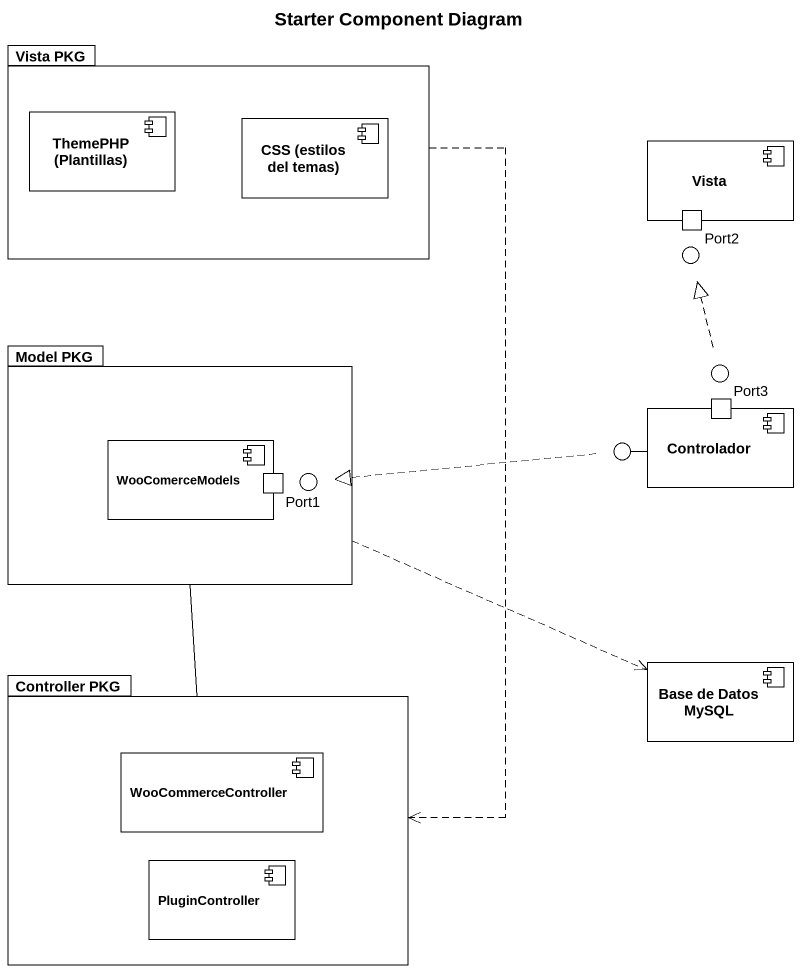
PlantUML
@startuml
title Starter Component Diagram
package "Vista PKG" as Vista_PKG {
  component "ThemePHP (Plantillas)" as ThemePHP_Plantillas
  component "CSS (estilos del temas)" as CSS_estilos_del_temas
}
component Vista {
  port Port2
}
() " " as lollipop1
package "Model PKG" as Model_PKG {
  component WooComerceModels {
    port Port1
  }
}
() " " as lollipop2
() " " as lollipop3
component Controlador {
  port Port3
}
() " " as lollipop4
package "Controller PKG" as Controller_PKG {
  component WooCommerceController
  component PluginController
}
component "Base de Datos MySQL" as Base_de_Datos_MySQL
Controlador -left- lollipop3
Model_PKG -right- lollipop4
Vista_PKG ..> Controller_PKG
Model_PKG -- Controller_PKG
Model_PKG .right.> Base_de_Datos_MySQL
lollipop2 .up.|> lollipop1
lollipop3 .left.|> lollipop4
@enduml
